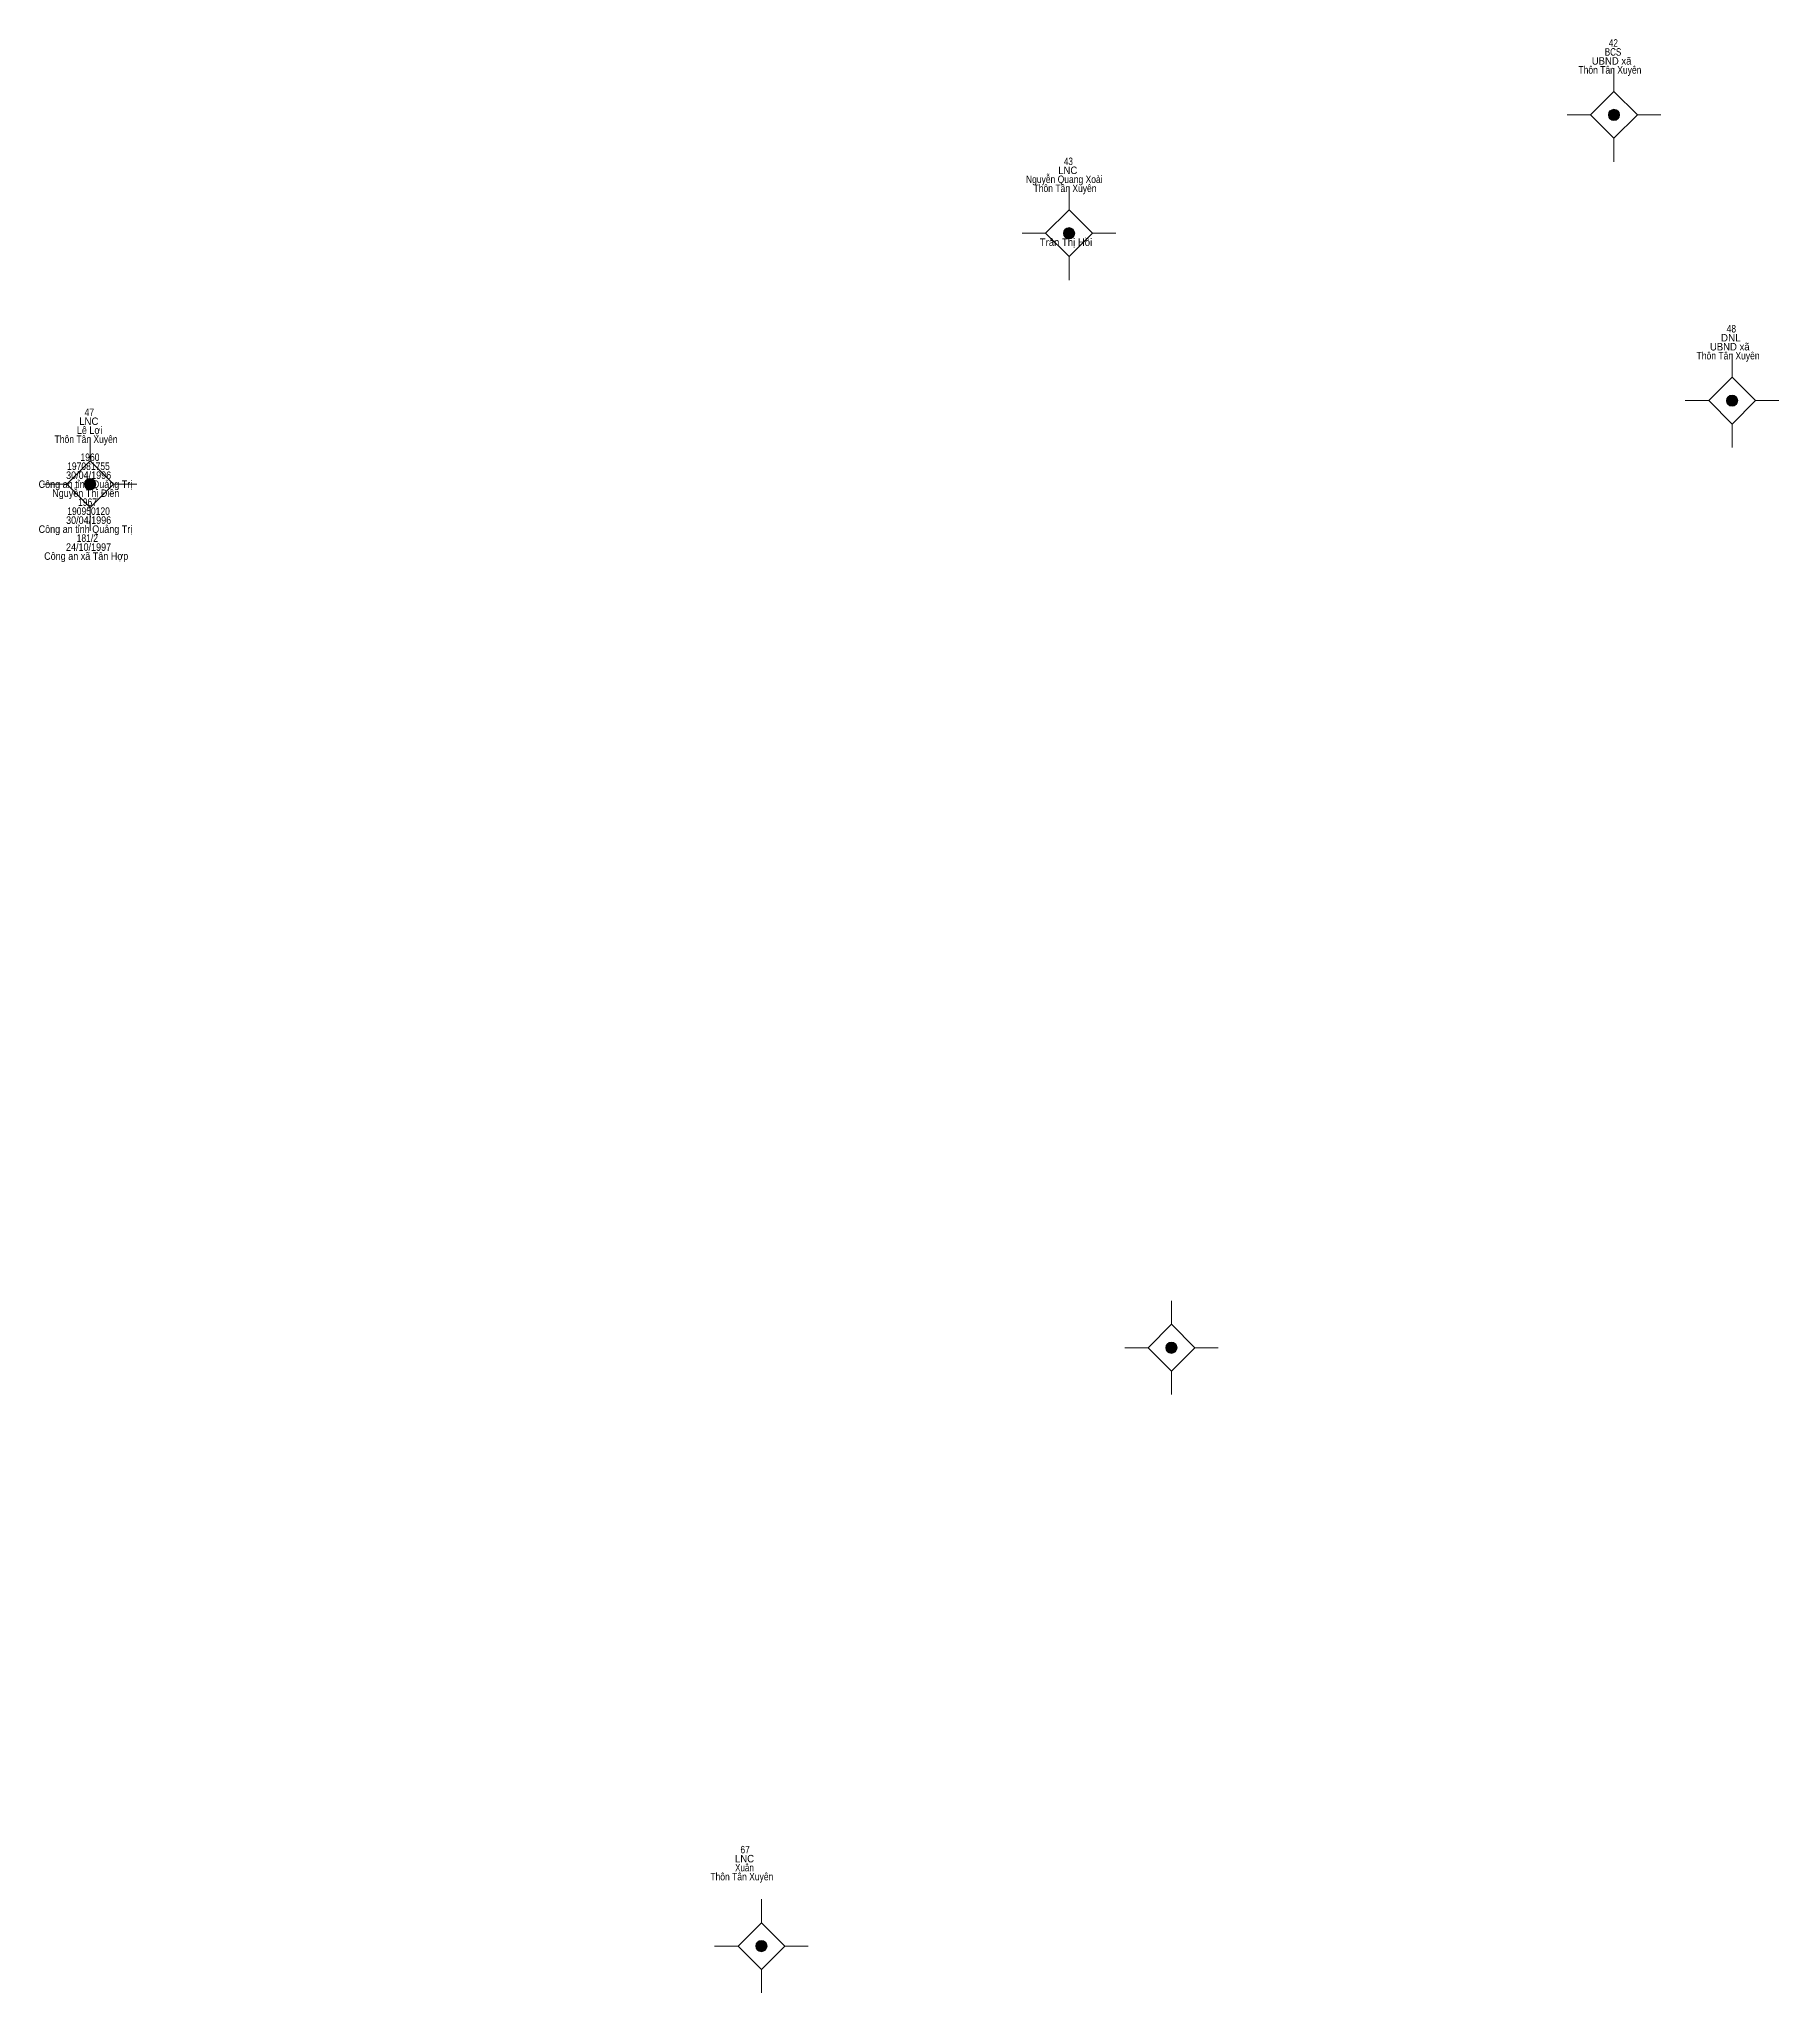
# Model space of a CAD drawing. Header units: metres. Extents: x 550999 to 552168, y 1840994 to 1841978.
# Drawn here: x 551594.1 to 551687.1, y 1841568.3 to 1841672.6 of the extents above; entities that cross this region are included whole.
import ezdxf
from ezdxf.enums import TextEntityAlignment as Align

# ---------------------------------------------------------------- set-up
doc = ezdxf.new("R2010")
doc.units = ezdxf.units.M
doc.header["$LTSCALE"] = 0.16
doc.layers.add('11', color=7, linetype='Continuous', lineweight=13)
doc.layers.add('15', color=7, linetype='Continuous')

msp = doc.modelspace()

# ---------------------------------------------------------------- hatches: boundary and pattern name
at = {"layer": '11'}
for points in [[(551678.5395, 1841668.6, 1), (551677.9395, 1841668.6, 1)], [(551649.4395, 1841662.28, 1), (551648.8395, 1841662.28, 1)], [(551684.8495, 1841653.34, 1), (551684.2495, 1841653.34, 1)], [(551597.1595, 1841648.88, 1), (551596.5595, 1841648.88, 1)], [(551654.9095, 1841602.77, 1), (551654.3095, 1841602.77, 1)], [(551633.0095, 1841570.82, 1), (551632.4095, 1841570.82, 1)]]:
    msp.add_hatch(color=256, dxfattribs=at).paths.add_polyline_path(points)

# ---------------------------------------------------------------- linework, layer by layer
for p, q in [((551678.24, 1841671.1), (551678.24, 1841669.85)), ((551676.99, 1841668.6), (551675.74, 1841668.6)), ((551680.74, 1841668.6), (551679.49, 1841668.6)), ((551678.24, 1841667.35), (551678.24, 1841666.1)), ((551649.14, 1841664.78), (551649.14, 1841663.53)), ((551647.89, 1841662.28), (551646.64, 1841662.28)), ((551651.64, 1841662.28), (551650.39, 1841662.28)), ((551649.14, 1841661.03), (551649.14, 1841659.78)), ((551684.55, 1841655.84), (551684.55, 1841654.59)), ((551683.3, 1841653.34), (551682.05, 1841653.34)), ((551687.05, 1841653.34), (551685.8, 1841653.34)), ((551684.55, 1841652.09), (551684.55, 1841650.84)), ((551596.86, 1841651.38), (551596.86, 1841650.13)), ((551595.61, 1841648.88), (551594.36, 1841648.88)), ((551599.36, 1841648.88), (551598.11, 1841648.88)), ((551596.86, 1841647.63), (551596.86, 1841646.38)), ((551654.61, 1841605.27), (551654.61, 1841604.02)), ((551653.36, 1841602.77), (551652.11, 1841602.77)), ((551657.11, 1841602.77), (551655.86, 1841602.77)), ((551654.61, 1841601.52), (551654.61, 1841600.27)), ((551632.71, 1841573.32), (551632.71, 1841572.07)), ((551631.46, 1841570.82), (551630.21, 1841570.82)), ((551635.21, 1841570.82), (551633.96, 1841570.82)), ((551632.71, 1841569.57), (551632.71, 1841568.32))]:
    msp.add_line(p, q, dxfattribs=at)
for points in [[(551678.24, 1841669.85), (551676.99, 1841668.6), (551678.24, 1841667.35), (551679.49, 1841668.6)], [(551649.14, 1841663.53), (551647.89, 1841662.28), (551649.14, 1841661.03), (551650.39, 1841662.28)], [(551684.55, 1841654.59), (551683.3, 1841653.34), (551684.55, 1841652.09), (551685.8, 1841653.34)], [(551596.86, 1841650.13), (551595.61, 1841648.88), (551596.86, 1841647.63), (551598.11, 1841648.88)], [(551654.61, 1841604.02), (551653.36, 1841602.77), (551654.61, 1841601.52), (551655.86, 1841602.77)], [(551632.71, 1841572.07), (551631.46, 1841570.82), (551632.71, 1841569.57), (551633.96, 1841570.82)]]:
    msp.add_lwpolyline(points, close=True, dxfattribs=at)
for centre in [(551678.2395, 1841668.6), (551649.1395, 1841662.28), (551684.5495, 1841653.34), (551596.8595, 1841648.88), (551654.6095, 1841602.77), (551632.7095, 1841570.82)]:
    msp.add_circle(centre, 0.3, dxfattribs=at)

# ---------------------------------------------------------------- texts
at = {"layer": '15'}
for s, width, p in [('42', 0.8, (551678.21, 1841672.24)), ('UBND xã', 0.95, (551678.115, 1841671.28)), ('BCS', 0.8, (551678.19, 1841671.76)), ('Thôn Tân Xuyên', 0.85, (551678.025, 1841670.8)), ('43', 0.8, (551649.105, 1841665.92)), ('Nguyễn Quang Xoài', 0.85, (551648.885, 1841664.96)), ('LNC', 0.95, (551649.07, 1841665.44)), ('Thôn Tân Xuyên', 0.85, (551648.925, 1841664.48)), ('Trần Thị Hồi', 0.95, (551648.975, 1841661.6)), ('48', 0.85, (551684.51, 1841656.98)), ('Thôn Tân Xuyên', 0.85, (551684.335, 1841655.54)), ('UBND xã', 0.95, (551684.425, 1841656.02)), ('47', 0.85, (551596.82, 1841652.52)), (' Lê Lợi', 0.9, (551596.765, 1841651.56)), ('LNC', 0.95, (551596.79, 1841652.04)), ('Thôn Tân Xuyên', 0.85, (551596.645, 1841651.08)), (' 30/04/1996', 0.9, (551596.715, 1841649.16)), (' 197081755', 0.85, (551596.71, 1841649.64)), (' 1960', 0.85, (551596.79, 1841650.12)), (' Công an tỉnh Quảng Trị', 0.9, (551596.545, 1841648.68)), ('Nguyễn Thị Điền', 0.9, (551596.63, 1841648.2)), (' 190950120', 0.85, (551596.715, 1841647.24)), ('1967 ', 0.85, (551596.785, 1841647.72)), (' Công an tỉnh Quảng Trị', 0.9, (551596.545, 1841646.28)), (' 30/04/1996', 0.9, (551596.715, 1841646.76)), (' 24/10/1997', 0.9, (551596.71, 1841645.32)), ('181/2 ', 0.85, (551596.775, 1841645.8)), (' Công an xã Tân Hợp', 0.9, (551596.585, 1841644.84)), ('LNC', 0.95, (551631.81, 1841575.29)), ('67', 0.85, (551631.84, 1841575.77)), ('Thôn Tân Xuyên', 0.85, (551631.665, 1841574.33)), ('Xuân', 0.8, (551631.805, 1841574.81))]:
    msp.add_text(s, height=0.4, dxfattribs=dict(at, width=width)).set_placement(p, align=Align.CENTER)
msp.add_text('DNL', height=0.4, dxfattribs=at).set_placement((551684.48, 1841656.5), align=Align.CENTER)

doc.saveas('drawing.dxf')
